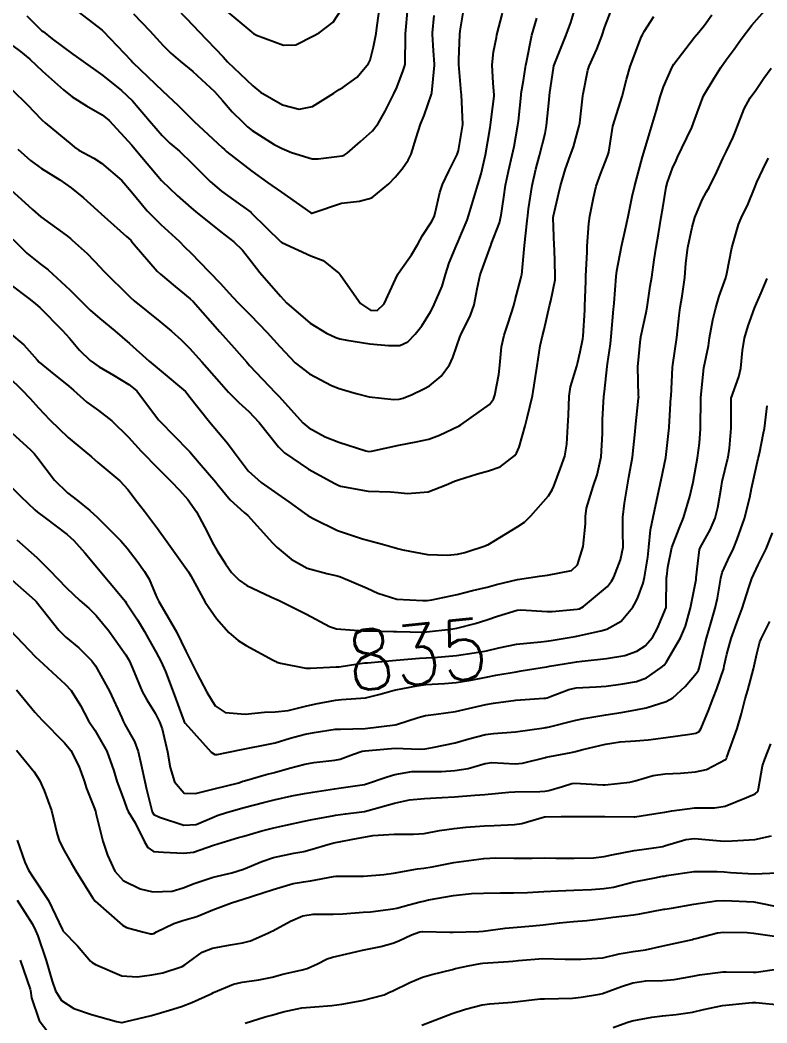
# Model space of a CAD drawing. Header units: metres. Extents: x 307586 to 320046, y 7427249 to 7434250.
# Drawn here: x 319564.1 to 319613.8, y 7429348.9 to 7429415.7 of the extents above; entities that cross this region are included whole.
import ezdxf
from ezdxf.enums import TextEntityAlignment as Align

# ---------------------------------------------------------------- set-up
doc = ezdxf.new("R2010")
doc.units = ezdxf.units.M
doc.header["$MEASUREMENT"] = 0
for name, color, linetype in [('Cotas', 45, 'Continuous'), ('Curvas de Nivel 1m', 11, 'Continuous'), ('Curvas de Nivel 5m', 15, 'Continuous')]:
    doc.layers.add(name, color=color, linetype=linetype)
doc.styles.add('Style-STANDARD', font='STANDARD.shx')

msp = doc.modelspace()

# ---------------------------------------------------------------- linework, layer by layer
at = {"layer": 'Curvas de Nivel 1m', "flags": 128}
for points, elevation in [([(319574.063, 7429417.004), (319575.658, 7429415.35), (319576.017, 7429414.976), (319577.636, 7429413.273), (319577.787, 7429413.111), (319577.932, 7429412.956), (319579.609, 7429411.336), (319580.121, 7429410.925), (319581.595, 7429410.082), (319582.692, 7429409.799), (319583.594, 7429409.979), (319585.014, 7429410.869), (319585.368, 7429411.102), (319585.608, 7429411.231), (319586.555, 7429411.914), (319587.316, 7429412.843), (319587.416, 7429413.061), (319587.644, 7429413.954), (319587.823, 7429414.837), (319587.848, 7429415.03), (319588.077, 7429416.834)], 824), ([(319577.676, 7429416.473), (319579.538, 7429414.932), (319579.594, 7429414.873), (319579.652, 7429414.827), (319579.862, 7429414.717), (319581.644, 7429414.05), (319582.475, 7429414.071), (319583.651, 7429414.675), (319584.031, 7429414.884), (319584.953, 7429415.581), (319585.681, 7429416.721)], 823), ([(319563.411, 7429394.908), (319564.38, 7429394.093), (319565.25, 7429393.102), (319565.391, 7429392.951), (319566.129, 7429392.345), (319567.367, 7429391.344), (319567.67, 7429391.075), (319568.564, 7429390.271), (319569.35, 7429389.721), (319570.238, 7429389.041), (319571.327, 7429387.949), (319572.179, 7429387.021), (319573.306, 7429385.866), (319574.185, 7429384.997), (319574.729, 7429384.428), (319575.281, 7429383.797), (319575.854, 7429382.974), (319576.578, 7429381.642), (319576.914, 7429380.963), (319577.237, 7429380.38), (319577.785, 7429379.509), (319578.192, 7429378.945), (319578.695, 7429378.416), (319579.214, 7429378.067), (319580.815, 7429377.306), (319581.205, 7429377.127), (319581.357, 7429377.06), (319581.724, 7429376.902), (319583.192, 7429376.171), (319584.71, 7429375.335), (319585.178, 7429375.176), (319586.966, 7429375.052), (319587.176, 7429375.046), (319588.976, 7429375.013), (319589.176, 7429375.007), (319590.999, 7429374.968), (319591.176, 7429374.975), (319592.781, 7429375.164), (319593.18, 7429375.234), (319594.403, 7429375.53), (319595.188, 7429375.774), (319595.896, 7429376.029), (319597.199, 7429376.437), (319597.455, 7429376.46), (319599.198, 7429376.334), (319599.545, 7429376.34), (319601.2, 7429376.485), (319601.352, 7429376.516), (319601.616, 7429376.664), (319603.217, 7429378.014), (319603.495, 7429378.363), (319603.642, 7429378.636), (319604.094, 7429379.772), (319604.26, 7429380.63), (319604.243, 7429381.646), (319604.249, 7429382.63), (319604.358, 7429383.554), (319604.522, 7429384.628), (319604.647, 7429385.282), (319604.883, 7429386.624), (319605.053, 7429388.336), (319605.076, 7429388.624), (319605.287, 7429390.546), (319605.296, 7429390.621), (319605.293, 7429390.692), (319605.241, 7429392.622), (319605.411, 7429394.474), (319605.436, 7429394.597), (319605.438, 7429394.62), (319605.794, 7429396.26), (319605.855, 7429396.616), (319606.068, 7429398.003), (319606.167, 7429398.613), (319606.325, 7429399.761), (319606.454, 7429400.61), (319606.606, 7429401.5), (319606.797, 7429402.607), (319606.899, 7429403.226), (319607.123, 7429404.604), (319607.204, 7429404.937), (319607.552, 7429405.862), (319607.779, 7429406.377), (319607.884, 7429406.595), (319608.177, 7429407.199), (319608.822, 7429408.581), (319609.039, 7429409.13), (319609.564, 7429410.571), (319609.614, 7429410.672), (319610.327, 7429411.862), (319610.769, 7429412.559), (319611.12, 7429413.074), (319611.645, 7429413.794), (319611.966, 7429414.23), (319612.19, 7429414.545), (319612.826, 7429415.378), (319613.68, 7429416.335)], 834), ([(319563.448, 7429398.144), (319564.781, 7429397.11), (319565.153, 7429396.827), (319565.428, 7429396.581), (319566.923, 7429395.085), (319567.408, 7429394.539), (319568.077, 7429393.747), (319568.79, 7429393.059), (319569.387, 7429392.63), (319570.346, 7429392.072), (319571.369, 7429391.465), (319571.896, 7429391.025), (319573.344, 7429389.11), (319573.382, 7429389.048), (319573.416, 7429389.009), (319574.371, 7429388.032), (319575.324, 7429387.069), (319575.409, 7429386.979), (319576.05, 7429386.234), (319577.144, 7429384.961), (319577.291, 7429384.765), (319578.104, 7429383.771), (319579.042, 7429382.933), (319579.27, 7429382.723), (319580.922, 7429380.913), (319581.24, 7429380.596), (319582.154, 7429379.818), (319583.226, 7429379.225), (319584.528, 7429378.867), (319585.221, 7429378.712), (319585.44, 7429378.639), (319587.213, 7429377.895), (319587.939, 7429377.557), (319589.206, 7429377.155), (319590.92, 7429377.078), (319591.206, 7429377.077), (319591.529, 7429377.108), (319593.21, 7429377.475), (319594.237, 7429377.726), (319595.215, 7429377.962), (319595.822, 7429378.129), (319597.22, 7429378.473), (319598.69, 7429378.698), (319599.224, 7429378.756), (319600.833, 7429379.068), (319601.231, 7429379.457), (319601.604, 7429380.665), (319601.751, 7429382.177), (319601.751, 7429382.663), (319601.827, 7429383.211), (319602.257, 7429384.656), (319602.521, 7429385.435), (319602.8, 7429386.648), (319602.887, 7429388.203), (319602.877, 7429388.655), (319602.879, 7429389.123), (319602.984, 7429390.654), (319603.027, 7429390.995), (319603.207, 7429392.652), (319603.223, 7429392.823), (319603.408, 7429394.172), (319603.461, 7429394.649), (319603.617, 7429396.471), (319603.639, 7429396.647), (319603.668, 7429396.87), (319603.796, 7429398.645), (319603.841, 7429399.019), (319604.154, 7429400.64), (319604.397, 7429401.739), (319604.597, 7429402.634), (319604.871, 7429403.974), (319605.009, 7429404.628), (319605.117, 7429405.049), (319605.541, 7429406.62), (319605.564, 7429406.695), (319606.014, 7429408.18), (319606.149, 7429408.614), (319606.479, 7429409.727), (319606.721, 7429410.609), (319606.94, 7429411.286), (319607.517, 7429412.601), (319607.557, 7429412.677), (319607.635, 7429412.793), (319609.02, 7429414.579), (319609.302, 7429414.931), (319609.665, 7429415.393), (319610.155, 7429416.086)], 833), ([(319563.526, 7429404.395), (319564.198, 7429403.798), (319564.945, 7429403.109), (319565.506, 7429402.629), (319567.177, 7429401.393), (319567.484, 7429401.17), (319567.597, 7429401.078), (319568.586, 7429400.175), (319569.465, 7429399.256), (319569.657, 7429399.048), (319571.445, 7429397.264), (319571.71, 7429397.027), (319573.423, 7429395.653), (319574.203, 7429394.998), (319574.85, 7429394.431), (319575.402, 7429393.886), (319576.222, 7429392.972), (319577.373, 7429391.664), (319578.002, 7429390.95), (319578.674, 7429390.258), (319579.35, 7429389.654), (319580.043, 7429388.923), (319581.327, 7429387.298), (319581.717, 7429386.906), (319583.307, 7429385.816), (319585.066, 7429384.862), (319585.292, 7429384.756), (319585.456, 7429384.694), (319587.288, 7429384.342), (319588.773, 7429384.303), (319589.288, 7429384.274), (319589.902, 7429384.188), (319591.288, 7429384.298), (319592.477, 7429384.772), (319593.038, 7429385.022), (319593.298, 7429385.108), (319594.56, 7429385.496), (319595.307, 7429385.697), (319596.071, 7429385.972), (319597.055, 7429386.723), (319597.169, 7429386.877), (319597.329, 7429387.282), (319597.731, 7429388.714), (319597.87, 7429389.234), (319598.22, 7429390.707), (319598.387, 7429391.696), (319598.531, 7429392.703), (319598.745, 7429394.038), (319598.892, 7429394.698), (319599.002, 7429395.114), (319599.369, 7429396.691), (319599.446, 7429397.036), (319599.725, 7429398.423), (319599.742, 7429398.687), (319599.683, 7429400.485), (319599.675, 7429400.688), (319599.611, 7429402.589), (319599.618, 7429402.689), (319599.988, 7429404.226), (319600.096, 7429404.684), (319600.419, 7429405.812), (319600.734, 7429406.678), (319600.953, 7429407.292), (319601.343, 7429408.672), (319601.382, 7429408.875), (319601.58, 7429410.67), (319601.584, 7429410.689), (319601.605, 7429410.816), (319601.905, 7429412.391), (319601.998, 7429412.666), (319602.517, 7429413.788), (319602.842, 7429414.658), (319603.048, 7429415.27), (319603.582, 7429416.651)], 831), ([(319563.642, 7429414.015), (319564.15, 7429413.634), (319564.776, 7429413.113), (319565.621, 7429412.332), (319567.017, 7429411.086), (319567.598, 7429410.619), (319568.533, 7429410.007), (319569.587, 7429409.416), (319570.06, 7429409.045), (319571.567, 7429407.399), (319571.88, 7429407.027), (319573.533, 7429405.043), (319573.565, 7429405.01), (319574.583, 7429404.054), (319575.515, 7429403.218), (319575.798, 7429402.977), (319577.493, 7429401.624), (319578.35, 7429400.947), (319578.932, 7429400.393), (319579.471, 7429399.7), (319580.071, 7429398.924), (319581.447, 7429397.33), (319581.854, 7429396.906), (319583.423, 7429395.55), (319584.506, 7429394.874), (319585.137, 7429394.591), (319585.409, 7429394.499), (319585.864, 7429394.399), (319587.406, 7429394.168), (319588.634, 7429394.05), (319589.405, 7429394.055), (319589.923, 7429394.289), (319590.415, 7429394.8), (319590.854, 7429395.364), (319591.435, 7429396.287), (319591.606, 7429396.623), (319591.688, 7429396.788), (319592.223, 7429398.015), (319592.44, 7429398.78), (319592.681, 7429399.568), (319593.187, 7429400.773), (319593.276, 7429400.982), (319593.494, 7429401.514), (319593.868, 7429402.404), (319593.991, 7429402.763), (319594.181, 7429403.422), (319594.59, 7429404.754), (319594.808, 7429405.487), (319595.088, 7429406.747), (319595.41, 7429408.571), (319595.434, 7429408.742), (319595.595, 7429409.979), (319595.683, 7429410.658), (319595.685, 7429410.739), (319595.615, 7429411.517), (319595.552, 7429412.741), (319595.642, 7429413.603), (319595.825, 7429414.564), (319595.864, 7429414.738), (319596.227, 7429416.183)], 828), ([(319564.565, 7429416.019), (319565.469, 7429415.103), (319565.567, 7429415.016), (319565.651, 7429414.955), (319566.263, 7429414.477), (319567.637, 7429413.452), (319567.849, 7429413.291), (319568.16, 7429413.072), (319569.618, 7429412.037), (319570.879, 7429411.037), (319571.596, 7429410.35), (319572.732, 7429409.019), (319573.573, 7429408.033), (319574.095, 7429407.529), (319574.721, 7429406.993), (319575.551, 7429406.188), (319576.768, 7429404.968), (319577.527, 7429404.339), (319578.336, 7429403.763), (319579.474, 7429402.931), (319579.512, 7429402.897), (319580.498, 7429401.92), (319581.484, 7429400.956), (319581.539, 7429400.909), (319583.474, 7429400.025), (319584.301, 7429399.708), (319585.331, 7429398.862), (319585.4, 7429398.799), (319585.462, 7429398.722), (319586.777, 7429396.847), (319587.436, 7429396.396), (319587.885, 7429396.384), (319588.353, 7429396.826), (319589.117, 7429398.472), (319589.265, 7429398.813), (319589.466, 7429399.104), (319590.181, 7429400.098), (319590.585, 7429400.799), (319590.909, 7429401.379), (319591.505, 7429402.284), (319591.675, 7429402.624), (319591.724, 7429402.788), (319592.061, 7429404.251), (319592.244, 7429404.783), (319592.663, 7429405.662), (319593.212, 7429406.774), (319593.299, 7429407.039), (319593.583, 7429408.77), (319593.491, 7429410.771), (319593.484, 7429410.892), (319593.328, 7429412.773), (319593.318, 7429413.092), (319593.385, 7429414.773), (319593.412, 7429415.017), (319593.681, 7429416.616)], 827), ([(319567.675, 7429416.53), (319569.574, 7429415.051), (319569.618, 7429415.016), (319569.652, 7429414.985), (319571.505, 7429413.031), (319571.631, 7429412.904), (319573.603, 7429411.01), (319574.639, 7429410.04), (319575.584, 7429409.112), (319575.715, 7429408.979), (319577.566, 7429407.251), (319577.716, 7429407.11), (319577.893, 7429406.955), (319579.544, 7429405.673), (319580.593, 7429404.919), (319581.526, 7429404.261), (319583.468, 7429402.89), (319583.513, 7429402.865), (319583.537, 7429402.866), (319583.607, 7429402.889), (319585.52, 7429403.526), (319586.709, 7429403.661), (319587.523, 7429403.896), (319588.665, 7429404.823), (319589.087, 7429405.27), (319589.548, 7429405.822), (319589.957, 7429406.406), (319590.152, 7429406.804), (319590.482, 7429407.893), (319590.775, 7429408.798), (319591.008, 7429409.377), (319591.509, 7429410.791), (319591.523, 7429410.872), (319591.618, 7429411.79), (319591.701, 7429412.72), (319591.698, 7429412.789), (319591.642, 7429413.672), (319591.57, 7429414.791), (319591.571, 7429414.874), (319591.672, 7429416.03)], 826), ([(319563.602, 7429411.086), (319564.589, 7429410.111), (319565.549, 7429409.101), (319565.582, 7429409.069), (319565.794, 7429408.884), (319567.558, 7429407.411), (319567.745, 7429407.266), (319568.04, 7429407.073), (319569.03, 7429406.533), (319569.55, 7429406.207), (319570.89, 7429405.036), (319571.526, 7429404.296), (319572.576, 7429403.019), (319573.499, 7429402.115), (319574.7, 7429400.992), (319575.097, 7429400.603), (319575.475, 7429400.23), (319576.695, 7429398.968), (319577.455, 7429398.172), (319578.042, 7429397.545), (319578.601, 7429396.943), (319579.43, 7429396.093), (319580.572, 7429394.918), (319581.404, 7429393.98), (319582.434, 7429392.9), (319583.382, 7429392.17), (319584.844, 7429391.395), (319585.368, 7429391.196), (319586.487, 7429390.849), (319587.361, 7429390.644), (319589, 7429390.456), (319589.36, 7429390.473), (319589.625, 7429390.542), (319590.224, 7429390.801), (319591, 7429391.163), (319591.372, 7429391.367), (319592.154, 7429392.01), (319592.706, 7429392.777), (319592.92, 7429393.253), (319593.412, 7429394.679), (319593.451, 7429394.769), (319594.109, 7429396.084), (319594.346, 7429396.756), (319594.535, 7429397.835), (319594.742, 7429398.751), (319595.446, 7429400.704), (319595.458, 7429400.74), (319595.467, 7429400.756), (319595.484, 7429400.803), (319596.02, 7429402.22), (319596.139, 7429402.734), (319596.317, 7429403.94), (319596.437, 7429404.731), (319596.621, 7429405.655), (319596.873, 7429406.727), (319596.998, 7429407.297), (319597.262, 7429408.723), (319597.305, 7429409.004), (319597.464, 7429410.721), (319597.481, 7429410.845), (319597.618, 7429411.705), (319597.762, 7429412.586), (319597.79, 7429412.718), (319597.832, 7429412.914), (319598.185, 7429414.712), (319598.523, 7429415.855)], 829), ([(319563.631, 7429401.128), (319564.564, 7429400.204), (319565.467, 7429399.499), (319565.992, 7429399.095), (319567.443, 7429397.761), (319568.123, 7429397.07), (319568.783, 7429396.416), (319569.421, 7429395.851), (319570.417, 7429395.04), (319571.405, 7429394.189), (319572.72, 7429393.017), (319573.385, 7429392.465), (319575.123, 7429390.984), (319575.238, 7429390.858), (319575.36, 7429390.692), (319576.726, 7429388.966), (319577.336, 7429388.254), (319577.929, 7429387.551), (319578.37, 7429386.944), (319579.305, 7429385.708), (319580.163, 7429384.921), (319581.285, 7429384.143), (319582.015, 7429383.634), (319583.045, 7429382.883), (319583.271, 7429382.723), (319583.622, 7429382.522), (319585.256, 7429381.74), (319586.904, 7429381.187), (319587.247, 7429381.098), (319588.254, 7429380.825), (319589.027, 7429380.599), (319589.24, 7429380.532), (319589.606, 7429380.439), (319591.236, 7429380.144), (319592.563, 7429380.097), (319593.237, 7429380.157), (319593.723, 7429380.27), (319595.134, 7429380.741), (319595.213, 7429380.77), (319595.244, 7429380.785), (319596.461, 7429381.521), (319597.262, 7429381.999), (319597.688, 7429382.292), (319598.11, 7429382.707), (319599.286, 7429384.045), (319599.54, 7429384.438), (319599.647, 7429384.686), (319600.101, 7429385.892), (319600.389, 7429386.679), (319600.518, 7429387.491), (319600.577, 7429388.678), (319600.623, 7429389.405), (319600.661, 7429390.677), (319600.746, 7429391.302), (319601.169, 7429392.672), (319601.218, 7429392.848), (319601.403, 7429393.631), (319601.576, 7429394.504), (319601.597, 7429394.668), (319601.707, 7429396.399), (319601.719, 7429396.667), (319601.778, 7429398.348), (319601.786, 7429398.667), (319601.859, 7429400.286), (319601.877, 7429400.666), (319601.985, 7429402.186), (319602.053, 7429402.665), (319602.29, 7429403.897), (319602.463, 7429404.661), (319602.747, 7429405.456), (319603.226, 7429406.653), (319603.298, 7429406.92), (319603.583, 7429408.65), (319604.187, 7429410.641), (319604.481, 7429411.776), (319604.736, 7429412.633), (319605.381, 7429414.354), (319605.486, 7429414.622), (319605.539, 7429414.737), (319605.658, 7429414.962), (319606.312, 7429415.975)], 832), ([(319563.333, 7429388.46), (319564.814, 7429387.107), (319565.062, 7429386.855), (319565.307, 7429386.55), (319566.417, 7429385.089), (319567.285, 7429384.249), (319567.942, 7429383.732), (319568.76, 7429383.058), (319569.266, 7429382.598), (319570.83, 7429381.034), (319571.238, 7429380.562), (319571.908, 7429379.698), (319572.402, 7429379.012), (319572.702, 7429378.495), (319573.206, 7429377.317), (319573.352, 7429376.999), (319573.572, 7429376.622), (319574.528, 7429374.986), (319575.16, 7429373.7), (319575.5, 7429372.977), (319575.876, 7429372.239), (319576.542, 7429370.966), (319577.114, 7429370.059), (319577.773, 7429369.613), (319579.109, 7429369.506), (319580.391, 7429369.636), (319581.11, 7429369.666), (319581.955, 7429369.741), (319583.114, 7429370.026), (319583.796, 7429370.193), (319585.119, 7429370.435), (319585.504, 7429370.471), (319587.12, 7429370.592), (319588.091, 7429370.825), (319588.875, 7429371.066), (319589.128, 7429371.125), (319590.535, 7429371.393), (319591.133, 7429371.471), (319592.36, 7429371.547), (319593.136, 7429371.615), (319594.113, 7429371.775), (319595.141, 7429371.976), (319595.78, 7429372.097), (319597.147, 7429372.33), (319597.478, 7429372.385), (319599.152, 7429372.651), (319599.184, 7429372.659), (319599.356, 7429372.688), (319600.893, 7429372.936), (319601.156, 7429372.978), (319601.525, 7429373.033), (319603.159, 7429373.216), (319604.369, 7429373.419), (319605.164, 7429373.689), (319605.722, 7429374.06), (319606.209, 7429374.61), (319606.553, 7429375.236), (319607.118, 7429376.601), (319607.129, 7429376.675), (319607.155, 7429378.601), (319607.16, 7429378.664), (319607.23, 7429379.281), (319607.494, 7429380.596), (319607.98, 7429381.872), (319608.271, 7429382.585), (319608.697, 7429383.989), (319608.841, 7429384.577), (319608.921, 7429384.953), (319609.218, 7429386.572), (319609.333, 7429387.553), (319609.399, 7429388.513), (319609.405, 7429388.569), (319609.434, 7429390.508), (319609.435, 7429390.569), (319609.602, 7429392.356), (319609.638, 7429392.568), (319609.931, 7429394.041), (319610.006, 7429394.564), (319610.228, 7429395.765), (319610.424, 7429396.56), (319610.661, 7429397.348), (319611.086, 7429398.554), (319611.164, 7429398.857), (319611.493, 7429400.55), (319611.943, 7429402.111), (319612.119, 7429402.544), (319612.584, 7429403.478), (319613.001, 7429404.535), (319613.152, 7429404.921), (319613.552, 7429405.774), (319613.807, 7429406.279), (319613.944, 7429406.524)], 836), ([(319563.29, 7429384.883), (319564.162, 7429383.997), (319565.102, 7429383.103), (319565.271, 7429382.959), (319565.789, 7429382.571), (319567.249, 7429381.461), (319567.688, 7429381.073), (319568.424, 7429380.251), (319569.225, 7429379.281), (319569.418, 7429379.048), (319570.573, 7429377.666), (319571.11, 7429377.031), (319571.192, 7429376.925), (319571.942, 7429375.776), (319572.391, 7429375.012), (319572.67, 7429374.51), (319573.16, 7429373.662), (319573.509, 7429372.996), (319573.797, 7429372.34), (319574.319, 7429370.988), (319575.017, 7429369.068), (319575.053, 7429368.981), (319575.102, 7429368.891), (319576.838, 7429366.962), (319577.081, 7429366.81), (319577.234, 7429366.804), (319577.892, 7429366.948), (319579.085, 7429367.182), (319580.534, 7429367.47), (319581.09, 7429367.599), (319582.092, 7429367.894), (319583.096, 7429368.164), (319583.701, 7429368.269), (319585.099, 7429368.491), (319585.443, 7429368.513), (319587.1, 7429368.544), (319589.088, 7429368.795), (319589.174, 7429368.809), (319590.613, 7429369.289), (319591.109, 7429369.403), (319591.823, 7429369.492), (319593.112, 7429369.683), (319593.978, 7429369.887), (319595.117, 7429370.14), (319595.626, 7429370.226), (319597.12, 7429370.426), (319598.989, 7429370.559), (319599.122, 7429370.573), (319599.212, 7429370.599), (319599.428, 7429370.687), (319600.652, 7429371.153), (319601.132, 7429371.246), (319602.469, 7429371.314), (319603.134, 7429371.373), (319604.237, 7429371.528), (319605.139, 7429371.685), (319605.826, 7429371.929), (319606.784, 7429372.604), (319606.981, 7429372.775), (319607.157, 7429372.983), (319608.088, 7429374.586), (319608.411, 7429375.355), (319608.744, 7429376.577), (319609.114, 7429378.463), (319609.128, 7429378.571), (319609.232, 7429379.525), (319609.349, 7429380.462), (319609.383, 7429380.569), (319610.043, 7429381.78), (319610.377, 7429382.559), (319610.563, 7429383.275), (319610.777, 7429384.555), (319610.862, 7429384.992), (319611.239, 7429386.551), (319611.251, 7429386.624), (319611.329, 7429387.206), (319611.445, 7429388.548), (319611.442, 7429390.478), (319611.457, 7429390.549), (319611.961, 7429391.971), (319612.1, 7429392.543), (319612.215, 7429393.731), (319612.342, 7429394.541), (319612.59, 7429395.373), (319613.01, 7429396.534), (319613.133, 7429396.846), (319613.453, 7429397.557), (319613.847, 7429398.524)], 837), ([(319563.909, 7429381.113), (319565.231, 7429379.927), (319566.08, 7429379.091), (319567.205, 7429377.906), (319568.089, 7429377.067), (319568.69, 7429376.56), (319569.183, 7429376.079), (319570.028, 7429375.041), (319571.157, 7429373.456), (319571.318, 7429373.191), (319571.402, 7429373.026), (319571.608, 7429372.561), (319572.257, 7429371.013), (319572.557, 7429370.448), (319573.109, 7429369.574), (319573.406, 7429368.997), (319573.579, 7429368.514), (319573.932, 7429366.992), (319574.1, 7429365.957), (319574.399, 7429364.987), (319575.046, 7429364.242), (319575.799, 7429364.219), (319577.049, 7429364.523), (319578.671, 7429364.936), (319578.954, 7429365.031), (319579.055, 7429365.063), (319580.501, 7429365.475), (319581.064, 7429365.624), (319582.064, 7429365.899), (319583.072, 7429366.162), (319583.676, 7429366.272), (319585.076, 7429366.428), (319585.427, 7429366.507), (319586.312, 7429366.848), (319586.89, 7429367.037), (319587.085, 7429367.062), (319587.341, 7429367.092), (319589.087, 7429367.228), (319590.704, 7429367.177), (319591.087, 7429367.191), (319591.58, 7429367.275), (319593.091, 7429367.582), (319593.985, 7429367.86), (319595.097, 7429368.153), (319595.622, 7429368.21), (319597.099, 7429368.314), (319598.999, 7429368.589), (319599.102, 7429368.608), (319599.167, 7429368.624), (319599.45, 7429368.687), (319600.764, 7429369.016), (319601.107, 7429369.098), (319601.651, 7429369.204), (319603.111, 7429369.459), (319604.121, 7429369.621), (319605.115, 7429369.781), (319605.804, 7429369.925), (319607.12, 7429370.338), (319607.56, 7429370.593), (319608.379, 7429371.336), (319609.148, 7429372.224), (319609.281, 7429372.438), (319609.329, 7429372.568), (319609.677, 7429374.055), (319609.805, 7429374.564), (319610.12, 7429375.63), (319610.387, 7429376.558), (319610.533, 7429377.233), (319610.757, 7429378.555), (319610.852, 7429378.928), (319611.235, 7429379.76), (319611.611, 7429380.545), (319611.86, 7429381.148), (319612.336, 7429382.534), (319612.687, 7429383.929), (319612.807, 7429384.527), (319612.894, 7429384.931), (319613.255, 7429386.521), (319613.326, 7429386.858), (319613.611, 7429388.246), (319613.66, 7429388.517), (319613.853, 7429390.035)], 838), ([(319563.217, 7429378.754), (319565.107, 7429377.101), (319565.192, 7429377.011), (319566.703, 7429375.085), (319567.169, 7429374.64), (319568.021, 7429373.927), (319568.906, 7429373.054), (319569.148, 7429372.721), (319570.079, 7429371.04), (319570.882, 7429369.255), (319570.981, 7429369.031), (319571.1, 7429368.811), (319571.742, 7429367.679), (319571.973, 7429367.017), (319572.173, 7429366.117), (319572.418, 7429365.01), (319572.536, 7429364.496), (319572.915, 7429363.002), (319573.03, 7429362.828), (319573.39, 7429362.634), (319575.02, 7429362.099), (319575.835, 7429362.158), (319577.029, 7429362.674), (319577.232, 7429362.754), (319577.856, 7429362.948), (319579.036, 7429363.287), (319580.331, 7429363.626), (319581.042, 7429363.798), (319582.214, 7429364.062), (319583.046, 7429364.222), (319583.606, 7429364.316), (319585.05, 7429364.522), (319585.344, 7429364.563), (319587.053, 7429364.826), (319587.111, 7429364.839), (319588.544, 7429365.334), (319589.063, 7429365.486), (319590.191, 7429365.674), (319591.066, 7429365.674), (319592.168, 7429365.672), (319593.068, 7429365.74), (319593.938, 7429365.884), (319595.075, 7429366.224), (319595.528, 7429366.284), (319597.075, 7429366.202), (319597.557, 7429366.232), (319599.082, 7429366.622), (319599.136, 7429366.635), (319599.384, 7429366.687), (319600.8, 7429366.959), (319601.086, 7429367.021), (319601.573, 7429367.148), (319603.092, 7429367.513), (319604.073, 7429367.651), (319605.094, 7429367.723), (319605.916, 7429367.791), (319607.096, 7429367.952), (319608.696, 7429368.174), (319609.1, 7429368.241), (319609.313, 7429368.355), (319609.457, 7429368.566), (319609.938, 7429369.739), (319610.255, 7429370.559), (319610.501, 7429371.188), (319610.953, 7429372.552), (319610.992, 7429372.714), (319611.162, 7429373.5), (319611.45, 7429374.546), (319611.913, 7429375.818), (319612.176, 7429376.535), (319612.632, 7429377.943), (319612.828, 7429378.526), (319613.237, 7429379.439), (319613.611, 7429380.153), (319613.781, 7429380.515), (319614.203, 7429381.571)], 839), ([(319563.878, 7429371.112), (319565.108, 7429369.624), (319565.584, 7429369.095), (319567.081, 7429367.591), (319567.509, 7429367.073), (319568.042, 7429366.045), (319568.379, 7429365.06), (319568.55, 7429364.56), (319569.036, 7429363.34), (319569.133, 7429363.049), (319569.171, 7429362.908), (319569.633, 7429361.044), (319569.932, 7429360.102), (319570.42, 7429359.036), (319570.974, 7429358.427), (319572.112, 7429357.867), (319572.963, 7429357.668), (319574.248, 7429357.709), (319574.972, 7429357.928), (319575.717, 7429358.231), (319576.98, 7429358.652), (319578.21, 7429358.942), (319578.985, 7429359.173), (319580.213, 7429359.696), (319580.993, 7429359.948), (319582.343, 7429360.236), (319582.998, 7429360.363), (319583.412, 7429360.462), (319584.749, 7429360.863), (319584.945, 7429360.919), (319585.004, 7429360.932), (319586.614, 7429361.239), (319587.01, 7429361.32), (319587.608, 7429361.427), (319589.014, 7429361.518), (319590.306, 7429361.504), (319591.015, 7429361.563), (319592.044, 7429361.749), (319593.02, 7429361.881), (319593.799, 7429361.975), (319595.023, 7429362.069), (319595.669, 7429362.087), (319597.024, 7429362.144), (319597.516, 7429362.222), (319599.032, 7429362.656), (319599.061, 7429362.661), (319600.133, 7429362.679), (319601.015, 7429362.688), (319601.033, 7429362.691), (319601.054, 7429362.69), (319603.033, 7429362.688), (319604.993, 7429362.661), (319605.033, 7429362.665), (319606.714, 7429362.925), (319607.037, 7429362.98), (319607.507, 7429363.062), (319609.04, 7429363.254), (319610.331, 7429363.266), (319611.041, 7429363.37), (319612.466, 7429363.948), (319613.05, 7429364.192), (319613.217, 7429364.352), (319613.268, 7429364.518), (319613.528, 7429366.063), (319613.682, 7429366.514), (319614.085, 7429367.518)], 841), ([(319563.892, 7429367.112), (319565.059, 7429365.669), (319565.405, 7429365.096), (319565.725, 7429364.415), (319566.202, 7429363.088), (319566.588, 7429361.506), (319566.726, 7429361.083), (319566.997, 7429360.537), (319567.521, 7429359.604), (319567.832, 7429359.067), (319568.956, 7429357.25), (319569.125, 7429357.048), (319570.937, 7429355.439), (319571.203, 7429355.293), (319572.267, 7429355.01), (319572.802, 7429354.873), (319572.932, 7429354.87), (319573.029, 7429354.902), (319573.199, 7429354.997), (319574.355, 7429355.57), (319574.944, 7429355.749), (319575.887, 7429356.032), (319576.956, 7429356.472), (319577.303, 7429356.61), (319578.203, 7429356.941), (319578.965, 7429357.181), (319580.285, 7429357.602), (319580.972, 7429357.833), (319582.299, 7429358.213), (319582.978, 7429358.344), (319583.443, 7429358.41), (319584.981, 7429358.689), (319585.137, 7429358.703), (319586.982, 7429358.72), (319588.337, 7429358.82), (319588.984, 7429358.917), (319590.583, 7429359.198), (319590.987, 7429359.244), (319591.544, 7429359.337), (319592.991, 7429359.615), (319593.997, 7429359.746), (319594.994, 7429359.887), (319595.796, 7429359.931), (319596.995, 7429359.906), (319598.212, 7429359.919), (319598.995, 7429359.927), (319599.77, 7429359.908), (319600.995, 7429359.903), (319602.278, 7429359.933), (319602.997, 7429360.018), (319603.51, 7429360.122), (319605.001, 7429360.417), (319605.178, 7429360.441), (319606.299, 7429360.607), (319606.908, 7429360.697), (319607.005, 7429360.722), (319608.441, 7429361.149), (319609.013, 7429361.218), (319610.48, 7429361.086), (319611.01, 7429361.049), (319611.527, 7429361.059), (319613.019, 7429361.157), (319614.139, 7429361.392)], 842), ([(319563.936, 7429361.111), (319564.441, 7429359.653), (319564.675, 7429359.103), (319564.976, 7429358.663), (319566.011, 7429357.089), (319566.934, 7429355.14), (319566.956, 7429355.102), (319566.977, 7429355.079), (319567.937, 7429354.078), (319568.807, 7429353.052), (319568.911, 7429352.954), (319569.134, 7429352.823), (319570.899, 7429352.084), (319571.904, 7429352.009), (319572.9, 7429352.13), (319573.615, 7429352.28), (319574.909, 7429352.701), (319575.09, 7429352.798), (319575.321, 7429352.976), (319576.246, 7429353.64), (319576.922, 7429353.909), (319578.115, 7429354.132), (319578.926, 7429354.264), (319579.45, 7429354.403), (319580.609, 7429354.913), (319580.825, 7429355.021), (319580.935, 7429355.079), (319582.126, 7429355.711), (319582.951, 7429356.074), (319583.635, 7429356.191), (319584.953, 7429356.188), (319585.594, 7429356.213), (319586.955, 7429356.306), (319587.442, 7429356.346), (319588.959, 7429356.535), (319589.187, 7429356.581), (319590.001, 7429356.8), (319590.753, 7429357.004), (319590.966, 7429357.052), (319591.306, 7429357.125), (319592.97, 7429357.419), (319594.168, 7429357.551), (319594.971, 7429357.578), (319596.108, 7429357.593), (319596.972, 7429357.61), (319597.896, 7429357.63), (319598.973, 7429357.688), (319599.911, 7429357.743), (319600.974, 7429357.77), (319602.148, 7429357.826), (319602.975, 7429357.892), (319603.627, 7429357.983), (319604.98, 7429358.325), (319605.216, 7429358.382), (319606.373, 7429358.606), (319606.881, 7429358.703), (319606.984, 7429358.723), (319607.145, 7429358.758), (319608.987, 7429359.014), (319610.52, 7429359.022), (319610.987, 7429358.994), (319611.403, 7429358.957), (319612.988, 7429358.859), (319614.555, 7429358.938)], 843), ([(319563.929, 7429357.11), (319564.937, 7429355.522), (319565.14, 7429355.098), (319565.293, 7429354.732), (319565.866, 7429353.09), (319566.259, 7429351.72), (319566.479, 7429351.084), (319566.876, 7429350.437), (319567.703, 7429349.899), (319568.868, 7429349.51), (319570.533, 7429349.033), (319570.862, 7429348.97), (319570.922, 7429348.969), (319571.179, 7429349.025), (319572.867, 7429349.432), (319574.068, 7429349.791), (319574.873, 7429350.037), (319575.554, 7429350.295), (319576.882, 7429350.907), (319577.001, 7429350.958), (319578.315, 7429351.515), (319578.894, 7429351.652), (319580.018, 7429351.797), (319580.899, 7429351.985), (319581.612, 7429352.19), (319582.907, 7429352.482), (319583.225, 7429352.56), (319583.923, 7429352.87), (319584.571, 7429353.209), (319584.918, 7429353.325), (319586.154, 7429353.614), (319586.922, 7429353.779), (319588.134, 7429354.031), (319588.927, 7429354.244), (319589.329, 7429354.406), (319590.176, 7429354.798), (319590.725, 7429355.004), (319590.937, 7429355.034), (319592.726, 7429354.973), (319592.936, 7429354.972), (319594.652, 7429355.028), (319594.938, 7429355.051), (319596.415, 7429355.251), (319596.942, 7429355.299), (319598.249, 7429355.395), (319598.944, 7429355.461), (319600.029, 7429355.597), (319600.948, 7429355.691), (319601.846, 7429355.761), (319602.952, 7429355.896), (319603.606, 7429355.981), (319604.956, 7429356.132), (319605.366, 7429356.206), (319606.962, 7429356.508), (319607.039, 7429356.521), (319607.47, 7429356.592), (319608.966, 7429356.852), (319610.444, 7429357.079), (319610.968, 7429357.089), (319611.505, 7429357.078), (319612.968, 7429356.998), (319614.831, 7429356.634)], 844), ([(319590.863, 7429348.79), (319592.871, 7429349.56), (319593.778, 7429349.847), (319594.877, 7429350.146), (319595.393, 7429350.219), (319596.879, 7429350.326), (319598.728, 7429350.539), (319598.882, 7429350.551), (319599.019, 7429350.551), (319600.882, 7429350.597), (319601.459, 7429350.661), (319602.683, 7429350.846), (319602.887, 7429350.897), (319604.159, 7429351.363), (319604.898, 7429351.615), (319605.765, 7429351.746), (319606.901, 7429351.772), (319607.66, 7429351.83), (319608.905, 7429352.057), (319609.339, 7429352.133), (319610.91, 7429352.334), (319611.112, 7429352.344), (319612.91, 7429352.315), (319613.107, 7429352.322), (319614.337, 7429352.506)], 846), ([(319603.602, 7429348.633), (319604.514, 7429348.976), (319604.868, 7429349.086), (319606.165, 7429349.312), (319606.871, 7429349.409), (319607.788, 7429349.502), (319608.874, 7429349.645), (319609.614, 7429349.825), (319610.878, 7429350.091), (319612.637, 7429350.28), (319612.881, 7429350.303), (319613.101, 7429350.297), (319614.887, 7429350.123)], 847)]:
    msp.add_lwpolyline(points, dxfattribs=dict(at, elevation=elevation))
at = {"layer": 'Curvas de Nivel 5m', "flags": 128}
for points, elevation in [([(319563.98, 7429407.124), (319564.804, 7429406.37), (319565.54, 7429405.842), (319566.756, 7429405.088), (319567.528, 7429404.562), (319568.344, 7429403.89), (319569.263, 7429403.054), (319569.51, 7429402.823), (319571.214, 7429401.306), (319571.483, 7429401.058), (319571.512, 7429401.03), (319571.721, 7429400.787), (319573.252, 7429399.012), (319573.461, 7429398.803), (319574.443, 7429397.985), (319575.445, 7429397.168), (319575.637, 7429396.978), (319577.413, 7429394.96), (319578.364, 7429393.907), (319579.211, 7429392.933), (319579.39, 7429392.73), (319581.122, 7429390.912), (319581.36, 7429390.65), (319582.951, 7429388.894), (319583.34, 7429388.563), (319584.437, 7429387.977), (319585.33, 7429387.618), (319587.129, 7429387.038), (319587.325, 7429387), (319587.512, 7429387.024), (319589.329, 7429387.418), (319590.493, 7429387.637), (319591.333, 7429387.824), (319592.047, 7429388.072), (319593.342, 7429388.695), (319593.468, 7429388.768), (319595.357, 7429390.128), (319595.629, 7429390.469), (319595.722, 7429390.736), (319595.985, 7429392.133), (319596.052, 7429392.733), (319596.168, 7429393.97), (319596.336, 7429394.731), (319596.613, 7429395.54), (319596.982, 7429396.725), (319597.079, 7429397.091), (319597.461, 7429398.525), (319597.502, 7429398.719), (319597.512, 7429398.768), (319597.699, 7429400.717), (319597.873, 7429402.349), (319597.908, 7429402.714), (319597.958, 7429403.154), (319598.215, 7429404.71), (319598.455, 7429405.8), (319598.683, 7429406.703), (319599.063, 7429408.182), (319599.159, 7429408.696), (319599.33, 7429410.424), (319599.362, 7429410.694), (319599.389, 7429410.911), (319599.631, 7429412.532), (319599.651, 7429412.671), (319599.658, 7429412.69), (319600.219, 7429414.113), (319600.455, 7429414.682), (319600.781, 7429415.564), (319601.103, 7429416.676)], 830), ([(319571.669, 7429416.132), (319572.766, 7429415.019), (319573.643, 7429414.043), (319574.157, 7429413.521), (319574.786, 7429412.993), (319575.623, 7429412.298), (319577.059, 7429410.965), (319577.597, 7429410.377), (319578.246, 7429409.607), (319578.92, 7429408.94), (319579.266, 7429408.621), (319579.577, 7429408.376), (319581.037, 7429407.446), (319581.565, 7429407.167), (319582.176, 7429406.904), (319583.557, 7429406.483), (319583.956, 7429406.484), (319585.56, 7429406.682), (319585.7, 7429406.719), (319585.894, 7429406.857), (319586.786, 7429407.633), (319587.578, 7429408.342), (319587.954, 7429408.834), (319588.413, 7429409.65), (319589.008, 7429410.819), (319589.197, 7429411.228), (319589.626, 7429412.36), (319589.733, 7429412.708), (319589.748, 7429412.809), (319589.766, 7429414.695), (319589.772, 7429414.809), (319589.94, 7429416.546)], 825), ([(319563.375, 7429391.952), (319564.218, 7429391.117), (319564.783, 7429390.535), (319565.351, 7429389.896), (319566.092, 7429389.093), (319567.326, 7429387.922), (319568.36, 7429387.064), (319568.882, 7429386.629), (319569.305, 7429386.26), (319570.75, 7429385.035), (319571.287, 7429384.463), (319571.906, 7429383.651), (319572.401, 7429383.013), (319573.256, 7429381.877), (319573.884, 7429380.994), (319575.225, 7429379.139), (319575.33, 7429378.979), (319575.482, 7429378.716), (319576.445, 7429376.968), (319577.187, 7429375.866), (319578.013, 7429374.947), (319578.637, 7429374.408), (319579.164, 7429374.073), (319580.959, 7429373.108), (319581.154, 7429372.998), (319581.217, 7429372.972), (319581.449, 7429372.906), (319583.148, 7429372.573), (319583.461, 7429372.564), (319585.15, 7429372.644), (319585.349, 7429372.659), (319586.591, 7429372.846), (319587.078, 7429372.917), (319587.154, 7429372.921), (319587.241, 7429372.926), (319589.156, 7429373.106), (319590.715, 7429373.236), (319591.158, 7429373.258), (319591.657, 7429373.282), (319593.159, 7429373.398), (319594.334, 7429373.576), (319595.163, 7429373.728), (319595.986, 7429373.91), (319597.167, 7429374.164), (319598.789, 7429374.316), (319599.17, 7429374.354), (319599.459, 7429374.398), (319601.061, 7429374.671), (319601.157, 7429374.687), (319601.173, 7429374.691), (319602.775, 7429375.05), (319603.181, 7429375.172), (319604.124, 7429375.695), (319604.901, 7429376.623), (319605.01, 7429376.816), (319605.209, 7429377.21), (319605.602, 7429378.233), (319605.688, 7429378.615), (319605.903, 7429379.946), (319605.971, 7429380.613), (319606.087, 7429381.785), (319606.254, 7429382.61), (319606.434, 7429383.456), (319606.679, 7429384.606), (319606.793, 7429385.113), (319607.092, 7429386.602), (319607.122, 7429386.805), (319607.32, 7429388.6), (319607.323, 7429388.62), (319607.347, 7429389.01), (319607.445, 7429390.599), (319607.448, 7429390.683), (319607.546, 7429392.598), (319607.566, 7429392.769), (319607.841, 7429394.594), (319607.982, 7429396.044), (319608.052, 7429396.591), (319608.191, 7429397.329), (319608.373, 7429398.586), (319608.435, 7429399.543), (319608.565, 7429400.584), (319608.856, 7429401.932), (319609.04, 7429402.577), (319609.525, 7429403.754), (319609.817, 7429404.28), (319609.983, 7429404.566), (319610.486, 7429405.623), (319610.929, 7429406.556), (319611.135, 7429406.987), (319611.577, 7429407.925), (319611.763, 7429408.366), (319611.836, 7429408.547), (319612.323, 7429409.822), (319612.725, 7429410.539), (319613.089, 7429411.064), (319613.626, 7429411.868), (319614.104, 7429412.523)], 835), ([(319563.445, 7429375.117), (319565.155, 7429373.32), (319565.387, 7429373.098), (319567.129, 7429371.502), (319567.518, 7429371.074), (319568.133, 7429370.085), (319568.683, 7429369.056), (319569.094, 7429368.425), (319569.899, 7429367.042), (319570.363, 7429365.734), (319570.567, 7429365.035), (319571.04, 7429363.738), (319571.224, 7429363.217), (319571.314, 7429363.026), (319571.771, 7429362.27), (319572.394, 7429361.009), (319572.62, 7429360.626), (319572.996, 7429360.348), (319573.675, 7429360.314), (319574.995, 7429360.234), (319575.657, 7429360.313), (319577.001, 7429360.771), (319577.57, 7429360.951), (319578.657, 7429361.286), (319579.01, 7429361.387), (319580.207, 7429361.726), (319581.018, 7429361.938), (319581.806, 7429362.114), (319583.025, 7429362.374), (319583.442, 7429362.46), (319585.031, 7429362.753), (319585.125, 7429362.766), (319585.77, 7429362.853), (319586.878, 7429362.998), (319587.035, 7429363.027), (319587.291, 7429363.092), (319589.041, 7429363.571), (319590.03, 7429363.788), (319591.044, 7429363.894), (319592.218, 7429363.946), (319593.045, 7429363.991), (319594.399, 7429364.099), (319595.047, 7429364.16), (319596.642, 7429364.317), (319597.049, 7429364.336), (319598.714, 7429364.359), (319599.05, 7429364.383), (319599.311, 7429364.427), (319600.219, 7429364.678), (319600.855, 7429364.873), (319601.056, 7429364.895), (319602.905, 7429364.792), (319603.055, 7429364.796), (319604.701, 7429364.981), (319605.06, 7429365.065), (319606.255, 7429365.418), (319607.067, 7429365.519), (319608.074, 7429365.579), (319609.069, 7429365.659), (319609.818, 7429365.816), (319611.082, 7429366.476), (319611.119, 7429366.513), (319611.134, 7429366.549), (319611.165, 7429366.63), (319611.853, 7429368.539), (319612.128, 7429369.549), (319612.38, 7429370.531), (319612.556, 7429371.104), (319612.935, 7429372.523), (319613.163, 7429373.51), (319613.364, 7429374.325), (319613.44, 7429374.517), (319614.026, 7429375.676)], 840), ([(319579.097, 7429348.928), (319580.436, 7429349.346), (319580.868, 7429349.46), (319581.64, 7429349.667), (319582.874, 7429349.943), (319583.739, 7429350.006), (319584.875, 7429350.088), (319585.536, 7429350.194), (319586.879, 7429350.427), (319588.348, 7429350.818), (319588.72, 7429350.978), (319588.887, 7429351.063), (319590.063, 7429351.63), (319590.901, 7429351.982), (319591.523, 7429352.162), (319592.909, 7429352.505), (319593.11, 7429352.558), (319593.954, 7429352.75), (319594.765, 7429352.891), (319594.915, 7429352.907), (319596.619, 7429353.019), (319596.916, 7429353.044), (319597.294, 7429353.092), (319598.918, 7429353.225), (319600.409, 7429353.184), (319600.918, 7429353.183), (319601.437, 7429353.181), (319602.919, 7429353.266), (319604.003, 7429353.548), (319604.924, 7429353.703), (319605.74, 7429353.797), (319606.928, 7429354.073), (319608.866, 7429354.505), (319608.932, 7429354.519), (319608.973, 7429354.529), (319609.108, 7429354.568), (319610.549, 7429354.944), (319610.939, 7429354.986), (319612.515, 7429354.95), (319612.939, 7429354.921), (319614.796, 7429354.64)], 845), ([(319564.116, 7429353.108), (319564.795, 7429351.19), (319564.82, 7429351.101), (319564.878, 7429350.613), (319565.4, 7429349.095), (319566.835, 7429347.203)], 845)]:
    msp.add_lwpolyline(points, dxfattribs=dict(at, elevation=elevation))

# ---------------------------------------------------------------- texts
at = {"layer": 'Cotas', "style": 'Style-STANDARD'}
msp.add_text('835', height=4, rotation=5.80159, dxfattribs=at).set_placement((319590.557, 7429373.482, 835), align=Align.MIDDLE_CENTER)

doc.saveas('drawing.dxf')
